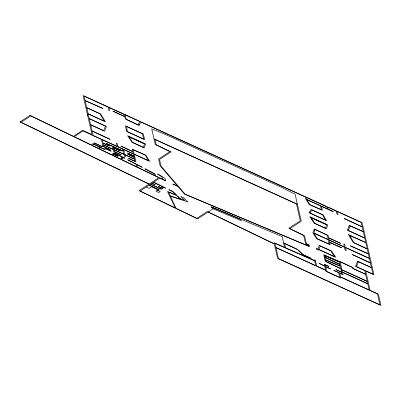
<?xml version="1.0" encoding="UTF-8"?>
<svg xmlns="http://www.w3.org/2000/svg" width="401" height="401" viewBox="0 0 401 401"><rect width="100%" height="100%" fill="white"/><g stroke="black" fill="none" stroke-linecap="round" stroke-linejoin="round"><path stroke-width="0.6" d="M144.651 143.543L144.566 143.799L128.876 136.651L128.596 136.23M326.79 224.445L326.705 224.7L311.016 217.553L310.735 217.131M348.344 230.635L348.469 230.309L347.512 229.863L347.381 230.194L364.75 238.109L365.747 242.49L348.379 234.575L348.71 235.116L365.787 242.65L367.201 248.871L353.07 242.324L367.241 249.031L368.324 253.783L350.344 245.803L368.359 253.943L369.356 258.314L345.066 247.247L344.84 244.384L343.883 243.948L344.108 246.81L329.171 240.004L328.7 237.933L340.519 243.317L328.66 237.773L328.138 235.472L314.284 228.966L314.038 229.598L314.985 230.044L315.191 229.537L327.216 235.186L328.213 239.567L313.843 233.021L314.815 230.46L313.863 230.009L312.86 232.645L315.432 236.911L316.384 237.327L313.878 233.181L328.254 239.733L329.251 244.114L317.316 238.846L316.805 238.014L315.863 237.603L316.489 238.63L330.239 244.7L329.717 242.399L341.537 247.788L329.682 242.239L329.206 240.169L344.143 246.971L345.326 250.274L346.279 250.705L345.101 247.407L369.391 258.475L370.389 262.845L352.339 254.555L370.424 263.011L372.96 274.134L356.554 266.66L356.674 266.339L355.722 265.888L355.547 266.349L364.775 270.55L365.602 274.189L353.306 268.585L353.08 267.607L339.181 261.272L339.311 261.853L324.78 255.627L324.65 255.041L323.697 254.635L323.863 255.357L339.351 262.018L339.873 264.314L325.141 257.211L324.945 256.344L323.988 255.913L324.264 257.106L339.948 264.645L340.259 266.008L325.727 259.783L325.346 258.094L324.389 257.658L324.85 259.678L340.334 266.339L340.86 268.64L326.128 261.532L325.933 260.67L324.975 260.234L325.201 261.231L340.895 268.805L341.852 269.236L340.173 261.868L352.163 267.332L352.384 268.314L365.637 274.349L367.221 281.296L341.02 269.357L341.206 270.174L342.163 270.61L342.013 269.958L367.261 281.457L367.762 283.677L342.519 272.174L342.289 271.161L341.336 270.725L341.667 272.179L335.928 269.567L341.702 272.344L341.792 272.75L342.75 273.186L342.559 272.334L367.802 283.838L369.201 289.988L340.519 276.921L339.657 273.146L343.101 274.715L343.025 274.389L333.787 270.329L338.7 272.71L339.782 277.462L326.78 271.537L325.697 266.785L330.534 268.845L325.662 266.625L325.256 264.85L328.89 266.505L324.264 264.249L324.635 265.893L318.995 263.322L324.675 266.058L325.602 270.124L316.71 266.074L315.742 261.843L314.79 261.407L315.752 265.637L275.953 247.502L274.996 243.297L315.617 261.287L315.371 260.199L314.414 259.763L314.605 260.6L305.061 256.394L303.552 254.961L311.201 258.445L303.261 254.68L299.021 250.645L298.108 250.269L304.098 255.973L285.572 247.808L284.585 243.487L298.053 249.728L283.592 242.891M125.242 114.902L126.245 119.287L138.265 124.937L138.47 124.43L139.418 124.876L139.172 125.508L125.323 118.997L124.796 116.701L112.942 111.152L124.761 116.536L124.29 114.465M139.829 124.566L139.583 124.455L140.576 121.889L305.271 196.931L305.783 199.162L309.226 204.505L322.369 210.284L321.462 206.309L333.316 211.708L328.173 209.222L327.702 207.152L335.923 210.896L337.106 214.199L338.058 214.63L336.88 211.332L361.171 222.4L362.168 226.771L344.118 218.48L362.203 226.931L363.261 231.567L349.216 225.417L363.296 231.728L364.715 237.948L348.389 230.51M21.128 122.285L30.812 115.934L158.806 177.683L149.122 184.029L20.155 121.844M208.234 211.954L213.061 208.791L241.487 220.735L239.728 218.936L211.302 206.996M180.64 198.941L184.61 200.264L180.796 196.56L183.548 197.708L187.899 201.934L170.41 196.099L174.58 205.041L173.628 204.615L167.503 191.483L176.139 195.076L172.3 191.347L168.871 189.693L173.042 191.558L177.332 195.723L168.525 192.064L170.305 195.873L180.44 199.252L177.347 196.249L178.265 196.63L181.538 199.808M324.66 255.096L339.191 261.322M153.994 138.886L297.387 204.219M87.333 114.079L88.285 114.516L88.15 113.914L105.363 121.754L100.676 113.984L86.716 107.623L85.137 100.691L103.002 108.471L85.102 100.526L84.105 96.16L108.395 107.227L108.616 110.085L109.573 110.526L109.353 107.663L139.673 121.478L138.641 124.014L139.583 124.455M87.608 115.282L88.561 115.719L89.212 118.576L106.425 126.42L104.606 131.227L90.646 124.866L92.014 130.881L110.105 139.337L92.055 131.042L93.047 135.413L117.343 146.48L116.16 143.187L117.117 143.618L118.295 146.916L133.232 153.723L132.761 151.653L120.907 146.104L132.726 151.488L132.2 149.187L145.954 155.262L146.576 156.29L145.638 155.874L145.127 155.042L133.192 149.773L134.19 154.159L148.56 160.706L146.059 156.56L147.007 156.981L149.643 161.347L134.225 154.32L134.706 156.43L127.458 152.981L133.713 155.834L133.272 153.884L123.764 149.553L124.245 151.663L106.115 143.403L123.252 151.067L122.811 149.117L102.385 139.814L102.867 141.924L101.909 141.488L101.428 139.378L82.947 130.957L74.175 136.706L91.192 144.916L94.33 142.856L101.373 146.21L102.315 146.671L101.949 146.786L95.137 143.408L93.939 144.195L104.039 149.072L105.333 148.315L111.142 151.197L106.059 148.826L104.856 149.613L93.809 144.28L92.14 145.373L98.24 148.315L99.468 147.513L100.415 147.969L99.192 148.776L111.333 154.636L112.726 153.723L113.673 154.179L117.939 156.33L113.463 154.315L112.285 155.092L120.425 159.017L121.603 158.245L121.167 157.884L122.681 158.616L121.373 159.473L135.428 166.255L137.443 164.936L127.603 159.768L127.974 159.804L142.255 167.307L138.355 165.418L136.375 166.711L154.535 175.473L154.129 173.703L144.886 168.846L145.257 168.881L155.062 174.034L155.498 175.934L165.603 180.63M371.466 267.592L357.507 261.231L371.506 267.758M158.981 189.934L149.062 185.147L140.129 191.006L175.167 207.908L173.924 205.247L174.876 205.673L176.139 208.38L196.826 218.36L207.287 211.497L274.254 243.803L274.008 242.71L284.62 247.387L282.164 236.605L211.051 206.736L213.061 208.791M146.225 187.006L149.072 188.38L151.518 186.776L158.59 190.189L159.107 189.848L149.192 185.061L150.535 184.184L161.197 189.327L162.641 188.38L158.315 186.445L161.563 188.009L160.38 188.786L150.666 184.099L151.849 183.322L155.222 184.801L151.979 183.237L153.468 182.26L163.182 186.946L162.134 187.633L163.082 188.094L164.129 187.402L165.648 188.134L153.598 182.174L159.773 178.124L165.638 180.796L165.112 178.475L159.382 174.681L157.097 173.889L162.275 177.322L162.731 179.327M144.52 143.924L143.357 147.317L132.796 142.505L130.084 138.45L129.137 138.039L131.974 142.275L144.27 147.879L145.613 143.979L127.633 135.789L128.661 137.327L129.608 137.744L129.017 136.861L144.52 143.924M319.231 245.437L318.013 248.991L316.234 248.194L316.524 249.467L318.229 250.184L318.018 249.247L335.727 257.317L334.84 255.993L333.893 255.577L334.624 256.67L318.94 249.522L320.148 246.003L330.705 250.815L333.416 254.866L334.364 255.282L331.527 251.041L319.231 245.437M326.66 224.826L325.497 228.219L314.935 223.407L312.224 219.352L311.276 218.936L314.113 223.177L326.409 228.781L327.752 224.881L309.772 216.69L310.8 218.229L311.747 218.645L311.156 217.758L326.66 224.826M105.418 126.104L103.694 130.666L90.611 124.706L89.253 118.741L105.418 126.104M349.055 225.838L347.672 229.442L348.629 229.888L350.013 226.284L349.055 225.838M357.266 261.863L355.882 265.467L356.84 265.918L358.218 262.314L357.266 261.863M110.23 149.603L101.919 145.974L102.841 145.573L102.16 142.576L109.403 146.024L103.152 143.177L103.548 144.906L113.052 149.237L112.621 147.342L120.325 151.002L113.613 147.939L114.004 149.673L123.969 154.215L123.538 152.32L124.495 152.756L124.927 154.646L134.43 158.976L134.034 157.247L127.744 154.235L133.999 157.087L133.879 156.55L134.831 156.986L135.934 161.814L128.601 158.37L134.936 161.202L134.47 159.142L124.962 154.811L125.348 156.846L124.475 156.435L124.009 154.375L114.044 149.834L114.44 151.578L121.227 154.911L113.433 151.252L113.087 149.398L103.583 145.067L103.944 146.651L110.23 149.603M309.412 212.119L309.056 212.736L326.665 220.756L323.271 214.991L310.97 209.387L309.632 211.728L310.59 212.179L311.868 209.944L322.429 214.756L325.587 220.119L310.088 213.056L310.364 212.57L309.412 212.119M29.995 115.393L20.05 121.914L148.992 184.114L139.052 190.635L197.643 218.901L208.104 212.039L274.294 243.968L277.567 258.334L380.95 305.442L378.384 294.174L370.158 290.424L365.732 270.986L373.953 274.735L362.088 222.675L83.112 95.558L91.989 134.52L82.671 130.275L73.418 136.34L29.995 115.393M114.105 152.816L113.162 153.433L118.666 155.854L114.32 153.753L115.042 153.282L122.982 157.337L122.46 157.683L121.759 157.493L123.277 158.225L123.899 157.819L124.972 158.225L114.105 152.816M169.939 151.573L158.585 159.022L160.109 165.718L177.593 186.094L172.716 184.019L177.798 186.335L184.44 194.074L309.532 246.62L309.156 244.956L306.379 243.693L304.57 235.748L289.908 228.67L301.261 221.227L295.096 194.174L280.981 187.117L165.508 134.505L151.708 128.841L155.277 144.5L169.939 151.573M171.016 151.944L159.543 159.468L161.062 166.139L185.157 194.229L305.803 244.901L303.647 235.447L288.83 228.299L300.304 220.776L296.469 203.949L154.992 139.483L156.2 144.796L171.016 151.944M157.357 190.224L155.939 191.157L158.781 192.53L160.205 191.598L157.357 190.224M308.549 246.059L306.75 245.302L306.419 243.853L308.239 244.68L308.549 246.059M321.376 209.703L310.038 204.716L306.74 199.603L320.504 205.873L321.376 209.703M350.073 236.219L349.121 235.798L352.659 241.643L353.607 242.064L350.073 236.219M326.745 206.715L306.229 197.367L306.7 199.437L327.216 208.786L326.745 206.715M99.839 113.749L86.751 107.784L88.115 113.749L104.28 121.117L99.839 113.749M143.347 134.039L125.368 125.849L126.325 130.054L127.282 130.49L126.36 126.445L142.425 133.764L143.628 139.047L127.568 131.728L127.408 131.042L126.455 130.606L126.646 131.453L144.626 139.643L143.347 134.039M325.637 270.284L275.993 247.668L278.484 258.61L379.958 304.84L377.461 293.898L340.554 277.081L340.775 278.063L325.863 271.266L325.637 270.284"/></g></svg>
